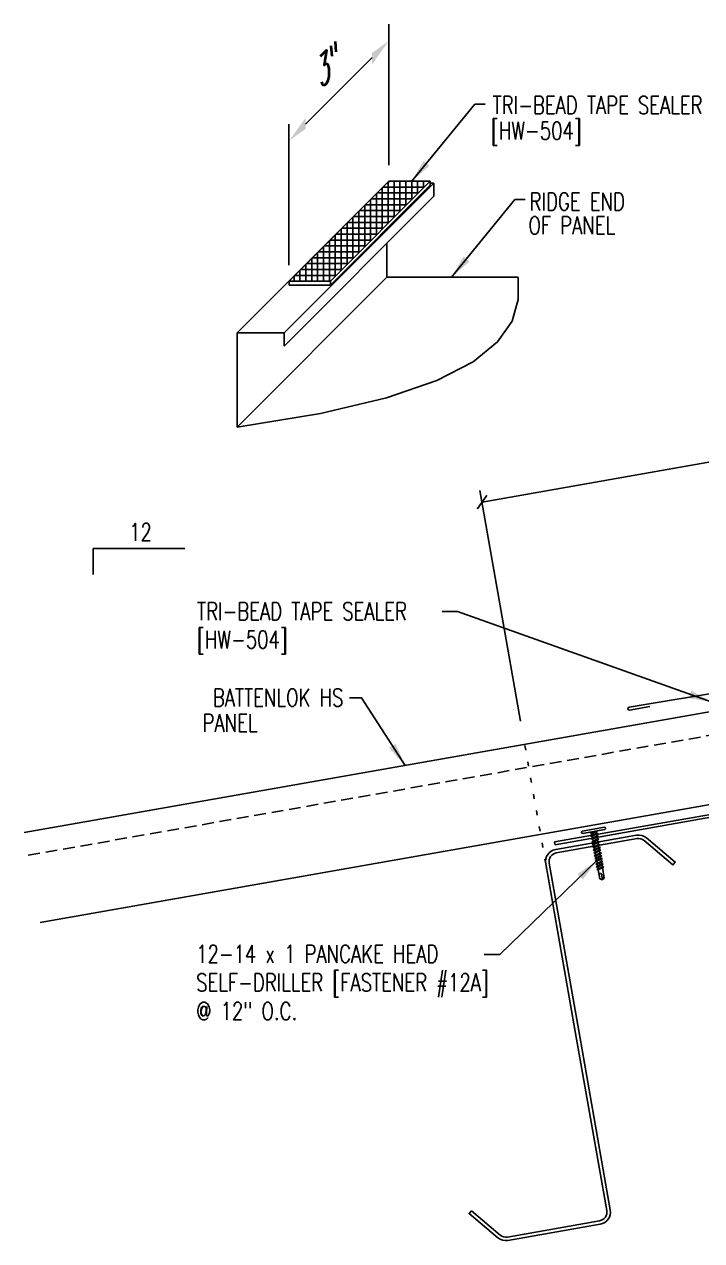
# Model space of a CAD drawing. Header units: inches. Extents: x 0.8 to 46.2, y 15.1 to 40.9.
# Drawn here: x 0.8 to 15.2, y 15.07 to 40.9 of the extents above; entities that cross this region are included whole.
import ezdxf
from ezdxf.enums import TextEntityAlignment as Align

# ---------------------------------------------------------------- set-up
doc = ezdxf.new("R2010")
doc.units = ezdxf.units.IN
doc.header["$MEASUREMENT"] = 0
for name, pattern in [('CENTER2', [1.125, 0.75, -0.125, 0.125, -0.125]), ('DASH2', [0.1875, 0.125, -0.0625]), ('DOT', [0.25, 0, -0.25])]:
    doc.linetypes.add(name, pattern=pattern)
for name, color, linetype in [('DIM', 2, 'Continuous'), ('FASTENER', 9, 'Continuous'), ('MARK', 1, 'Continuous'), ('PANEL', 11, 'Continuous'), ('PURLIN', 1, 'Continuous'), ('SEALANT', 253, 'CENTER2'), ('STLA', 12, 'Continuous'), ('TAPE', 8, 'Continuous'), ('TEXT', 2, 'Continuous'), ('TEXT1', 7, 'Continuous'), ('TRIM', 6, 'Continuous')]:
    doc.layers.add(name, color=color, linetype=linetype)
doc.styles.add('ROMANS', font='ROMANS.SHX', dxfattribs={"width": 0.75, "height": 0.5})
doc.styles.add('TEXT1', font='ROMANS.shx', dxfattribs={"width": 0.75, "height": 0.375})
doc.dimstyles.new('DETAIL', dxfattribs={"dimscale": 4, "dimtxt": 0.375, "dimasz": 0.0625, "dimexe": 0.0625, "dimexo": 0.125, "dimgap": 0.0625, "dimtad": 1, "dimdec": 4, "dimzin": 3, "dimdsep": 46, "dimlunit": 4, "dimtxsty": 'TEXT1', "dimblk": 'ARCHTICK', "dimcen": 0.0625, "dimclrd": 7, "dimclre": 7, "dimclrt": 2, "dimadec": 0, "dimazin": 0, "dimtfac": 0.59375, "dimtdec": 4, "dimtmove": 0, "dimatfit": 3, "dimfxl": 0, "dimfrac": 2, "dimtolj": 1, "dimtzin": 3, "dimarcsym": 0})
doc.dimstyles.new('DETAIL$7', dxfattribs={"dimscale": 4, "dimtxt": 0.375, "dimasz": 0.125, "dimexe": 0.0625, "dimexo": 0.125, "dimgap": 0.0625, "dimtad": 1, "dimdec": 4, "dimzin": 3, "dimdsep": 46, "dimlunit": 4, "dimtxsty": 'TEXT1', "dimblk": 'ARCHTICK', "dimcen": 0.0625, "dimclrd": 7, "dimclre": 7, "dimclrt": 2, "dimadec": 0, "dimazin": 0, "dimtfac": 0.59375, "dimtdec": 4, "dimtmove": 0, "dimatfit": 3, "dimfxl": 0, "dimfrac": 2, "dimtolj": 1, "dimtzin": 3, "dimarcsym": 0})

# ---------------------------------------------------------------- blocks, each defined once
blk = doc.blocks.new('_ArchTick')
at = {"color": 0, "linetype": 'ByBlock', "const_width": 0.15}
blk.add_lwpolyline([(-0.5, -0.5), (0.5, 0.5)], dxfattribs=at)
blk = doc.blocks.new('*D13')
at = {"layer": 'DEFPOINTS', "color": 0}
for p in [(22.237, 32.816), (11.436, 25.609), (23.517, 25.557)]:
    blk.add_point(p, dxfattribs=at)
at = {"layer": 'DIM', "color": 7, "lineweight": -2}
for p, q in [((23.43, 26.049), (22.193, 33.062)), ((10.529, 30.752), (22.237, 32.816)), ((11.349, 26.101), (10.485, 30.998))]:
    blk.add_line(p, q, dxfattribs=at)
at = {"layer": 'DIM', "color": 7, "lineweight": -2, "xscale": 0.25, "yscale": 0.25, "zscale": 0.25}
for p, rotation in [((22.237, 32.816), 10.00000000000004), ((10.529, 30.752), 190.0000000000001)]:
    blk.add_blockref('_ArchTick', p, dxfattribs=dict(at, rotation=rotation))
at = {"layer": 'DIM', "color": 2, "insert": (16.301, 32.25), "char_height": 0.375, "attachment_point": 5, "rotation": 10, "style": 'TEXT1'}
blk.add_mtext('\\A1;12"', dxfattribs=at)
blk = doc.blocks.new('sd3')
at = {"layer": 'FASTENER'}
for p, q in [((-0.24, 0.082), (0.24, 0.082)), ((-0.24, 0.037), (0.24, 0.037)), ((-0.078, 0.008), (0.023, 0.037)), ((-0.058, -0.003), (-0.078, 0.008)), ((-0.058, -0.003), (0.08, 0.036)), ((-0.048, 0.037), (-0.048, 0.017)), ((0.05, 0.027), (0.05, -0.016)), ((-0.078, -0.052), (0.06, -0.013)), ((-0.058, -0.064), (-0.078, -0.052)), ((-0.078, -0.112), (0.06, -0.073)), ((-0.058, -0.124), (-0.078, -0.112)), ((-0.078, -0.172), (0.06, -0.133)), ((-0.058, -0.184), (-0.078, -0.172)), ((-0.078, -0.232), (0.06, -0.193)), ((-0.058, -0.244), (-0.078, -0.232)), ((-0.078, -0.292), (0.06, -0.253)), ((-0.058, -0.064), (0.08, -0.024)), ((-0.058, -0.124), (0.08, -0.084)), ((-0.058, -0.184), (0.08, -0.144)), ((-0.058, -0.244), (0.08, -0.204)), ((-0.048, -0.001), (-0.048, -0.044)), ((-0.048, -0.061), (-0.048, -0.104)), ((-0.048, -0.121), (-0.048, -0.164)), ((-0.048, -0.181), (-0.048, -0.224)), ((-0.048, -0.241), (-0.048, -0.284)), ((0.05, -0.033), (0.05, -0.076)), ((0.05, -0.093), (0.05, -0.136)), ((0.05, -0.153), (0.05, -0.196)), ((0.05, -0.213), (0.05, -0.256)), ((0.08, -0.024), (0.06, -0.013)), ((0.08, -0.084), (0.06, -0.073)), ((0.08, -0.144), (0.06, -0.133)), ((0.08, -0.204), (0.06, -0.193)), ((0.08, -0.264), (0.06, -0.253)), ((-0.058, -0.304), (-0.078, -0.292)), ((-0.078, -0.353), (0.06, -0.313)), ((-0.058, -0.364), (-0.078, -0.353)), ((-0.078, -0.413), (0.06, -0.373)), ((-0.058, -0.424), (-0.078, -0.413)), ((-0.078, -0.473), (0.06, -0.433)), ((-0.058, -0.484), (-0.078, -0.473)), ((-0.078, -0.533), (0.06, -0.493)), ((-0.058, -0.304), (0.08, -0.264)), ((-0.058, -0.364), (0.08, -0.325)), ((-0.058, -0.424), (0.08, -0.385)), ((-0.058, -0.484), (0.08, -0.445)), ((-0.058, -0.544), (0.08, -0.505)), ((-0.048, -0.301), (-0.048, -0.344)), ((-0.048, -0.361), (-0.048, -0.404)), ((-0.048, -0.421), (-0.048, -0.464)), ((-0.048, -0.481), (-0.048, -0.524)), ((0.05, -0.273), (0.05, -0.316)), ((0.05, -0.333), (0.05, -0.376)), ((0.05, -0.393), (0.05, -0.436)), ((0.05, -0.453), (0.05, -0.496)), ((0.05, -0.513), (0.05, -0.556)), ((0.08, -0.325), (0.06, -0.313)), ((0.08, -0.385), (0.06, -0.373)), ((0.08, -0.445), (0.06, -0.433)), ((0.08, -0.505), (0.06, -0.493)), ((-0.058, -0.544), (-0.078, -0.533)), ((-0.078, -0.593), (0.06, -0.553)), ((-0.058, -0.604), (-0.078, -0.593)), ((-0.078, -0.653), (0.06, -0.614)), ((-0.058, -0.664), (-0.078, -0.653)), ((-0.078, -0.713), (0.06, -0.674)), ((-0.058, -0.724), (-0.078, -0.713)), ((-0.078, -0.773), (0.06, -0.734)), ((-0.058, -0.785), (-0.078, -0.773)), ((-0.058, -0.604), (0.08, -0.565)), ((-0.058, -0.664), (0.08, -0.625)), ((-0.058, -0.724), (0.08, -0.685)), ((-0.058, -0.785), (0.08, -0.745)), ((-0.048, -0.541), (-0.048, -0.584)), ((-0.048, -0.601), (-0.048, -0.644)), ((-0.048, -0.662), (-0.048, -0.704)), ((-0.048, -0.722), (-0.048, -0.765)), ((0.05, -0.573), (0.05, -0.616)), ((0.05, -0.634), (0.05, -0.676)), ((0.05, -0.694), (0.05, -0.737)), ((0.05, -0.754), (0.05, -0.977)), ((0.08, -0.565), (0.06, -0.553)), ((0.08, -0.625), (0.06, -0.614)), ((0.08, -0.685), (0.06, -0.674)), ((0.08, -0.745), (0.06, -0.734)), ((-0.048, -0.782), (-0.048, -0.977)), ((0.001, -1.011), (-0.048, -0.977)), ((0, -1.003), (0.009, -0.896)), ((0.001, -1.011), (0.05, -0.977))]:
    blk.add_line(p, q, dxfattribs=at)
for centre, radius, start, end in [((-0.238, 0.06), 0.0227, 94.6639, 265.3361), ((0.238, 0.06), 0.0227, 274.6639, 85.3361), ((-0.025, -0.903), 0.0349, 11.1445, 130.906), ((0.032, -1.003), 0.032, 55.4585, 194.8454)]:
    blk.add_arc(centre, radius, start, end, dxfattribs=at)
blk = doc.blocks.new('dsc-HW-504')
at = {"layer": 'TEXT', "style": 'TEXT1', "width": 0.75}
for s, p in [('TRI-BEAD TAPE SEALER', (0, 0)), ('[HW-504]', (0, -0.6))]:
    blk.add_text(s, height=0.375, dxfattribs=at).set_placement(p)
at = {"layer": 'TEXT', "style": 'TEXT1', "flags": 1}
for tag, p in [('COLOR', (0, -1.2)), ('CALC', (0, -1.2)), ('OPT1', (0, -1.2)), ('OPT2', (0, -1.2)), ('OPT3', (0, -1.2)), ('GAGE', (0, -1.2)), ('SHPLN', (0, -1.2)), ('PART', (0, -1.2)), ('DESCRIPTION', (0, -1.2)), ('MULTIPLE', (0, -1.2)), ('SPARE1', (0, -1.8)), ('SPARE2', (0, -1.8)), ('SPARE3', (0, -1.8)), ('SPARE4', (0, -1.8)), ('SPARE5', (0, -1.8)), ('SPARE6', (0, -1.8)), ('SPARE7', (0, -1.8)), ('SPARE8', (0, -1.8)), ('SPARE9', (0, -1.8)), ('SPARE10', (0, -1.8))]:
    blk.add_attdef(tag, p, '', height=0.375, dxfattribs=at)
blk = doc.blocks.new('FD-F12a')
at = {"layer": 'TEXT', "style": 'TEXT1', "width": 0.75}
for s, p in [('12-14 x 1 PANCAKE HEAD', (0.0047, -0.0408)), ('SELF-DRILLER [FASTENER #12A]', (0.0047, -0.1926))]:
    blk.add_text(s, height=0.09375, dxfattribs=at).set_placement(p)
blk.add_attdef('(QUANTITY)', (0.0047, -0.3444), '', height=0.0938, dxfattribs=at)
at = {"layer": 'TEXT', "style": 'TEXT1', "flags": 1}
for tag, p in [('Color', (0.0553, -0.5192)), ('Calc', (0.0553, -0.5192)), ('Opt1', (0.0553, -0.5192)), ('Opt2', (0.0553, -0.5192)), ('Opt3', (0.0553, -0.5192)), ('Description', (0.0553, -0.5192)), ('Multiple', (0.0553, -0.5192)), ('Part', (0.0553, -0.5192)), ('Spare1', (0.0553, -0.7067)), ('Spare2', (0.0553, -0.7067)), ('Spare3', (0.0553, -0.7067)), ('Spare4', (0.0553, -0.7067)), ('Spare5', (0.0553, -0.7067)), ('Spare6', (0.0553, -0.7067)), ('Spare7', (0.0553, -0.7067)), ('Spare8', (0.0553, -0.7067)), ('Spare9', (0.0553, -0.7067)), ('Spare10', (0.0553, -0.7067))]:
    blk.add_attdef(tag, p, '', height=0.0938, dxfattribs=at)
blk = doc.blocks.new('slopl1')
at = {"layer": 'MARK', "color": 6}
blk.add_lwpolyline([(0, 0), (0, 0.1368), (0.4871, 0.1368)], dxfattribs=at)
at = {"layer": 'MARK', "color": 2, "style": 'TEXT1', "width": 0.75}
blk.add_text('12', height=0.09375, dxfattribs=at).set_placement((0.1909, 0.1779))
blk.add_attdef('SLOPL1', text='', height=0.0938, dxfattribs=at).set_placement((-0.0549, 0.0243), align=Align.RIGHT)
blk = doc.blocks.new('A$C415C3986')
at = {"layer": 'DEFPOINTS', "color": 0, "linetype": 'ByBlock'}
blk.add_point((1.015, 0.946), dxfattribs=at)
at = {"layer": 'DIM', "color": 7, "linetype": 'ByBlock'}
for p, q in [((1.015, -1.693), (1.015, 1.3)), ((-0.753, -0.822), (0.661, 0.593)), ((-1.106, -3.814), (-1.106, -0.822))]:
    blk.add_line(p, q, dxfattribs=at)
for points in [[(0.661, 0.694), (0.661, 0.451), (1.015, 0.946)], [(-0.753, -0.686), (-0.753, -0.923), (-1.106, -1.175)]]:
    blk.add_solid(points, dxfattribs=at)

msp = doc.modelspace()

# ---------------------------------------------------------------- hatches: boundary and pattern name
at = {"layer": 'SEALANT'}
h = msp.add_hatch(dxfattribs=at)
h.set_pattern_fill('NET', color=256, style=0)
h.set_pattern_definition([(0, (1.78485, 1.817), (0, 0.125), []), (90, (1.78485, 1.817), (-0.125, 8e-18), [])])
h.paths.add_polyline_path([(6.43021, 35.44629), (7.30521, 35.44629), (9.42653, 37.56761), (8.55153, 37.56761)])

# ---------------------------------------------------------------- linework, layer by layer
at = {"layer": 'DIM', "linetype": 'DOT'}
msp.add_line((11.88107, 23.07586), (11.43571, 25.60867), dxfattribs=at)
at = {"layer": 'PANEL'}
for p, q in [((5.32452, 34.34411), (8.5065, 37.52609)), ((6.32452, 34.34411), (9.5065, 37.52609)), ((8.5065, 37.52609), (8.51001, 37.52609)), ((9.42653, 37.52609), (9.5065, 37.52609)), ((9.5065, 37.52609), (9.5065, 37.24526)), ((6.32452, 34.06328), (9.5065, 37.24526)), ((8.5065, 35.52609), (8.5065, 36.24526)), ((8.5065, 35.52609), (8.5065, 36.24526)), ((5.32452, 32.34411), (8.5065, 35.52609)), ((8.5065, 35.52609), (11.29799, 35.52609)), ((5.32452, 32.34411), (5.32452, 34.34411)), ((5.32452, 34.34411), (6.32452, 34.34411)), ((6.32452, 34.34411), (6.32452, 34.06328))]:
    msp.add_line(p, q, dxfattribs=at)
at = {"layer": 'PANEL', "color": 8, "linetype": 'DASH2', "ltscale": 2}
msp.add_line((0.88846, 23.25526), (18.25996, 26.30978), dxfattribs=at)
at = {"layer": 'PANEL'}
for points in [[(5.32452, 32.34411), (7.09814, 32.63516), (8.49857, 32.96658), (9.56571, 33.33332), (10.33944, 33.73035), (10.85965, 34.15265), (11.16622, 34.59517), (11.29904, 35.05288), (11.298, 35.52075)], [(1.13993, 21.8298), (18.51165, 24.88311), (18.17477, 26.79364), (0.80327, 23.73911)]]:
    msp.add_lwpolyline(points, dxfattribs=at)
at = {"layer": 'PURLIN'}
msp.add_lwpolyline([(10.30263, 15.70476), (10.91373, 15.19199, 0.22169466), (11.06681, 15.15097), (13.0271, 15.49662, 0.41421356), (13.1792, 15.71383), (12.53013, 19.39485), (11.88107, 23.07586, -0.41421356), (12.09376, 23.37961), (13.80785, 23.68185, -0.22169466), (14.02192, 23.62449), (14.63302, 23.11172), (14.585, 23.05449), (13.9739, 23.56727, 0.22169466), (13.82082, 23.60828), (12.10673, 23.30604, 0.41421356), (11.95464, 23.08883), (12.6037, 19.40782), (13.25276, 15.7268, -0.41421356), (13.04007, 15.42306), (11.07978, 15.0774, -0.22169466), (10.86571, 15.13476), (10.25461, 15.64754)], format="xyb", close=True, dxfattribs=at)
at = {"layer": 'STLA'}
for p, q in [((23.51655, 25.55668), (12.06816, 23.53802)), ((12.07854, 23.47913), (23.51655, 25.49596)), ((12.06816, 23.53802), (12.07854, 23.47913))]:
    msp.add_line(p, q, dxfattribs=at)
at = {"layer": 'TAPE'}
for p, q in [((6.43021, 35.44629), (8.55153, 37.56761)), ((7.30521, 35.44629), (9.42653, 37.56761)), ((7.30521, 35.35989), (9.42653, 37.48121)), ((8.55153, 37.56761), (9.42653, 37.56761)), ((9.42653, 37.56761), (9.42653, 37.48121)), ((6.43021, 35.44629), (7.30521, 35.44629)), ((6.43021, 35.35989), (6.43021, 35.44629)), ((7.30521, 35.44629), (7.30521, 35.35989)), ((6.43021, 35.35989), (7.30521, 35.35989))]:
    msp.add_line(p, q, dxfattribs=at)
for p in [(8.54673, 37.55049), (6.42541, 35.42917)]:
    msp.add_point(p, dxfattribs=at)
at = {"layer": 'TRIM'}
for p, q in [((23.51655, 28.04537), (13.65261, 26.40138)), ((13.66288, 26.33973), (14.09009, 26.41093))]:
    msp.add_line(p, q, dxfattribs=at)
msp.add_arc((13.65775, 26.37055), 0.03125, 99.462322, 279.462322, dxfattribs=at)

# ---------------------------------------------------------------- block references
at = {"layer": 'FASTENER', "rotation": 10.00000000000052}
msp.add_blockref('sd3', (12.90749, 23.72634), dxfattribs=at)
at = {"layer": 'MARK', "xscale": 4, "yscale": 4, "zscale": 4}
msp.add_blockref('slopl1', (2.26688, 29.21936), dxfattribs=at)
at = {"layer": 'TEXT'}
for name, p in [('A$C415C3986', (7.53172, 39.59711)), ('dsc-HW-504', (4.47346, 28.2473))]:
    msp.add_blockref(name, p, dxfattribs=at)
at = {"layer": 'TEXT', "xscale": 4, "yscale": 4, "zscale": 4}
msp.add_blockref('FD-F12a', (4.43582, 21.1386), dxfattribs=at).add_auto_attribs({'(QUANTITY)': '@ 12" O.C.'})

# ---------------------------------------------------------------- texts
at = {"layer": 'TEXT', "style": 'TEXT1', "width": 0.75}
for s, p in [('TRI-BEAD TAPE SEALER', (10.75463, 38.9942)), ('[HW-504]', (10.71827, 38.45072)), ('RIDGE END ', (11.53996, 36.9462)), ('OF PANEL', (11.51431, 36.44018))]:
    msp.add_text(s, height=0.375, dxfattribs=at).set_placement(p)
for s, p in [('BATTENLOK HS', (7.58243, 26.41448)), ('PANEL', (5.76007, 25.87831))]:
    msp.add_text(s, height=0.375, dxfattribs=at).set_placement(p, align=Align.RIGHT)
at = {"layer": 'TEXT1', "color": 2, "style": 'ROMANS', "oblique": 40, "width": 0.75}
msp.add_text('3"', height=0.5, rotation=45, dxfattribs=at).set_placement((7.09884, 39.51618))

# ---------------------------------------------------------------- dimensions: what is measured, and where the dimension line sits
at = {"layer": 'DIM'}
dim = msp.add_linear_dim(base=(22.23654, 32.81598), p1=(11.43571, 25.60867), p2=(23.51655, 25.55668), angle=10, text='12"', dimstyle='DETAIL', dxfattribs=at)
dim.commit()
dim.dimension.update_dxf_attribs({"geometry": '*D13', "text_midpoint": (16.30053, 32.24981)})

# ---------------------------------------------------------------- leaders
for points in [[(15.41943, 26.50465), (10.0071, 28.43151), (9.68012, 28.43151)], [(8.89271, 25.15907), (7.96968, 26.59789), (7.71536, 26.59789)], [(12.97402, 23.14872), (10.90809, 21.14684), (10.57647, 21.14684)]]:
    msp.add_leader(points, dimstyle='DETAIL$7')
at = {"layer": 'TEXT'}
for points in [[(9.0314, 37.55659), (10.37377, 39.20485), (10.59753, 39.20485)], [(9.88064, 35.52609), (11.223, 37.17435), (11.44676, 37.17435)]]:
    msp.add_leader(points, dimstyle='DETAIL$7', override={"dimgap": 0.0625, "dimtad": 0}, dxfattribs=at)

doc.saveas('drawing.dxf')
